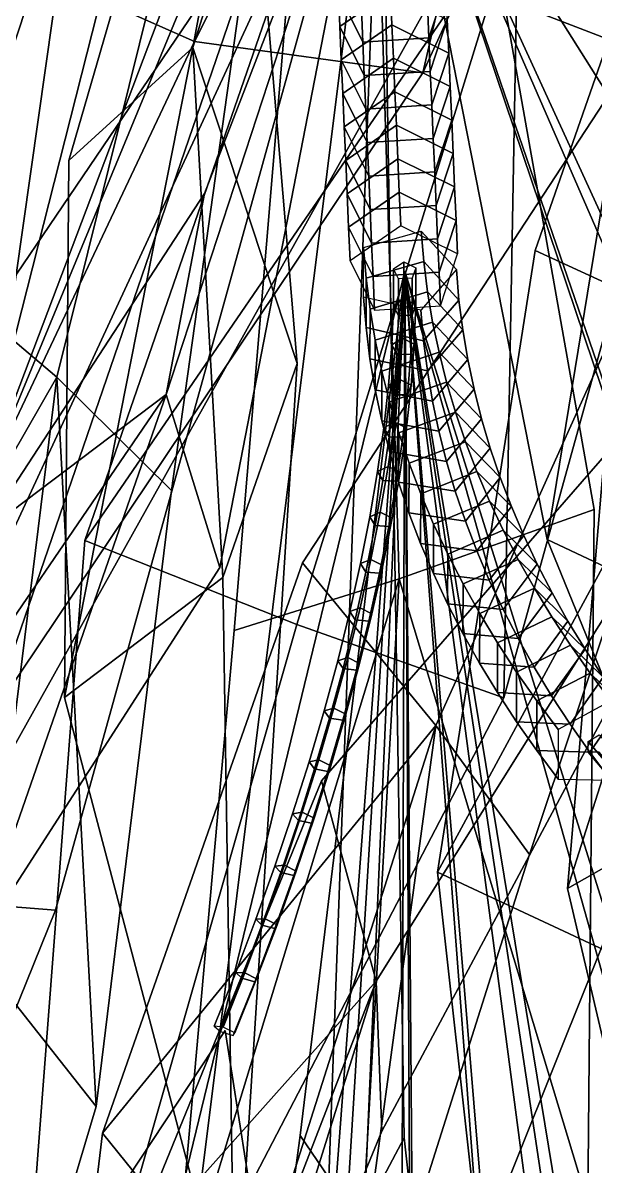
# Model space of a CAD drawing. Header units: metres. Extents: x -366 to 149, y -229 to 234.
# Drawn here: x -135.88 to -123.42, y -169.31 to -144.41 of the extents above; entities that cross this region are included whole.
import ezdxf

# ---------------------------------------------------------------- set-up
doc = ezdxf.new("R2010")
doc.units = ezdxf.units.M

msp = doc.modelspace()

# ---------------------------------------------------------------- linework, layer by layer
at = {"layer": 'coral-li_Intrnd', "color": 3}
for points in [[(-127.0743, -144.0121, 741.9418), (-127.0423, -144.7412, 742.9376), (-126.6728, -143.6114, 743.7529), (-126.7047, -142.8823, 742.7571)], [(-129.0455, -143.031, 742.7233), (-129.0135, -143.7601, 743.7191), (-128.4807, -144.8325, 742.9168), (-128.5126, -144.1034, 741.921)], [(-127.9094, -142.9959, 744.2432), (-127.8775, -143.725, 745.239), (-128.9816, -144.4892, 744.7149), (-129.0135, -143.7601, 743.7191)], [(-127.0423, -144.7412, 742.9376), (-127.0104, -145.4703, 743.9333), (-126.6408, -144.3405, 744.7487), (-126.6728, -143.6114, 743.7529)], [(-129.0135, -143.7601, 743.7191), (-128.9816, -144.4892, 744.7149), (-128.4488, -145.5616, 743.9126), (-128.4807, -144.8325, 742.9168)], [(-127.8775, -143.725, 745.239), (-127.8455, -144.4541, 746.2348), (-128.9496, -145.2183, 745.7107), (-128.9816, -144.4892, 744.7149)], [(-126.6408, -144.3405, 744.7487), (-126.6089, -145.0696, 745.7444), (-127.8455, -144.4541, 746.2348), (-127.8775, -143.725, 745.239)], [(-128.5126, -144.1034, 741.921), (-128.4807, -144.8325, 742.9168), (-127.0423, -144.7412, 742.9376), (-127.0743, -144.0121, 741.9418)], [(-127.0104, -145.4703, 743.9333), (-126.9785, -146.1994, 744.9291), (-126.6089, -145.0696, 745.7444), (-126.6408, -144.3405, 744.7487)], [(-128.9816, -144.4892, 744.7149), (-128.9496, -145.2183, 745.7107), (-128.4168, -146.2907, 744.9084), (-128.4488, -145.5616, 743.9126)], [(-127.8455, -144.4541, 746.2348), (-127.8136, -145.1832, 747.2306), (-128.9177, -145.9474, 746.7065), (-128.9496, -145.2183, 745.7107)], [(-126.6089, -145.0696, 745.7444), (-126.577, -145.7987, 746.7402), (-127.8136, -145.1832, 747.2306), (-127.8455, -144.4541, 746.2348)], [(-128.4807, -144.8325, 742.9168), (-128.4488, -145.5616, 743.9126), (-127.0104, -145.4703, 743.9333), (-127.0423, -144.7412, 742.9376)], [(-126.9785, -146.1994, 744.9291), (-126.9465, -146.9285, 745.9249), (-126.577, -145.7987, 746.7402), (-126.6089, -145.0696, 745.7444)], [(-128.9496, -145.2183, 745.7107), (-128.9177, -145.9474, 746.7065), (-128.3849, -147.0198, 745.9042), (-128.4168, -146.2907, 744.9084)], [(-127.8136, -145.1832, 747.2306), (-127.7817, -145.9123, 748.2264), (-128.8858, -146.6765, 747.7023), (-128.9177, -145.9474, 746.7065)], [(-126.577, -145.7987, 746.7402), (-126.545, -146.5278, 747.736), (-127.7817, -145.9123, 748.2264), (-127.8136, -145.1832, 747.2306)], [(-128.4488, -145.5616, 743.9126), (-128.4168, -146.2907, 744.9084), (-126.9785, -146.1994, 744.9291), (-127.0104, -145.4703, 743.9333)], [(-126.9465, -146.9285, 745.9249), (-126.9146, -147.6575, 746.9207), (-126.545, -146.5278, 747.736), (-126.577, -145.7987, 746.7402)], [(-128.9177, -145.9474, 746.7065), (-128.8858, -146.6765, 747.7023), (-128.353, -147.7489, 746.9), (-128.3849, -147.0198, 745.9042)], [(-127.7817, -145.9123, 748.2264), (-127.7497, -146.6414, 749.2222), (-128.8538, -147.4056, 748.6981), (-128.8858, -146.6765, 747.7023)], [(-126.545, -146.5278, 747.736), (-126.5131, -147.2569, 748.7318), (-127.7497, -146.6414, 749.2222), (-127.7817, -145.9123, 748.2264)], [(-128.4168, -146.2907, 744.9084), (-128.3849, -147.0198, 745.9042), (-126.9465, -146.9285, 745.9249), (-126.9785, -146.1994, 744.9291)], [(-127.7497, -146.6414, 749.2222), (-127.7178, -147.3705, 750.218), (-128.8219, -148.1347, 749.6938), (-128.8538, -147.4056, 748.6981)], [(-126.5131, -147.2569, 748.7318), (-126.4811, -147.986, 749.7276), (-127.7178, -147.3705, 750.218), (-127.7497, -146.6414, 749.2222)], [(-126.9146, -147.6575, 746.9207), (-126.8827, -148.3866, 747.9165), (-126.5131, -147.2569, 748.7318), (-126.545, -146.5278, 747.736)], [(-128.8858, -146.6765, 747.7023), (-128.8538, -147.4056, 748.6981), (-128.321, -148.478, 747.8958), (-128.353, -147.7489, 746.9)], [(-128.3849, -147.0198, 745.9042), (-128.353, -147.7489, 746.9), (-126.9146, -147.6575, 746.9207), (-126.9465, -146.9285, 745.9249)], [(-127.7178, -147.3705, 750.218), (-127.6858, -148.0996, 751.2137), (-128.79, -148.8638, 750.6896), (-128.8219, -148.1347, 749.6938)], [(-126.4811, -147.986, 749.7276), (-126.4492, -148.7151, 750.7234), (-127.6858, -148.0996, 751.2137), (-127.7178, -147.3705, 750.218)], [(-126.8827, -148.3866, 747.9165), (-126.8507, -149.1157, 748.9123), (-126.4811, -147.986, 749.7276), (-126.5131, -147.2569, 748.7318)], [(-128.8538, -147.4056, 748.6981), (-128.8219, -148.1347, 749.6938), (-128.2891, -149.2071, 748.8915), (-128.321, -148.478, 747.8958)], [(-128.353, -147.7489, 746.9), (-128.321, -148.478, 747.8958), (-126.8827, -148.3866, 747.9165), (-126.9146, -147.6575, 746.9207)], [(-128.8219, -148.1347, 749.6938), (-128.79, -148.8638, 750.6896), (-128.2572, -149.9362, 749.8873), (-128.2891, -149.2071, 748.8915)], [(-127.6858, -148.0996, 751.2137), (-127.6539, -148.8287, 752.2095), (-128.758, -149.5928, 751.6854), (-128.79, -148.8638, 750.6896)], [(-126.4492, -148.7151, 750.7234), (-126.4173, -149.4442, 751.7192), (-127.6539, -148.8287, 752.2095), (-127.6858, -148.0996, 751.2137)], [(-126.8507, -149.1157, 748.9123), (-126.8188, -149.8448, 749.9081), (-126.4492, -148.7151, 750.7234), (-126.4811, -147.986, 749.7276)], [(-128.321, -148.478, 747.8958), (-128.2891, -149.2071, 748.8915), (-126.8507, -149.1157, 748.9123), (-126.8827, -148.3866, 747.9165)], [(-128.79, -148.8638, 750.6896), (-128.758, -149.5928, 751.6854), (-128.2252, -150.6653, 750.8831), (-128.2572, -149.9362, 749.8873)], [(-126.8188, -149.8448, 749.9081), (-126.7868, -150.5739, 750.9039), (-126.4173, -149.4442, 751.7192), (-126.4492, -148.7151, 750.7234)], [(-127.2116, -148.9463, 752.0984), (-127.1548, -149.6118, 753.0073), (-128.4091, -149.9683, 752.8246), (-128.466, -149.3029, 751.9158)], [(-128.2891, -149.2071, 748.8915), (-128.2572, -149.9362, 749.8873), (-126.8188, -149.8448, 749.9081), (-126.8507, -149.1157, 748.9123)], [(-126.443, -149.7855, 751.4359), (-126.3862, -150.451, 752.3447), (-127.1548, -149.6118, 753.0073), (-127.2116, -148.9463, 752.0984)], [(-128.466, -149.3029, 751.9158), (-128.4091, -149.9683, 752.8246), (-128.4114, -151.0488, 752.0336), (-128.4682, -150.3833, 751.1248)], [(-127.1548, -149.6118, 753.0073), (-127.0708, -150.2712, 753.9077), (-128.3233, -150.6459, 753.7498), (-128.4091, -149.9683, 752.8246)], [(-126.3862, -150.451, 752.3447), (-126.3034, -151.0992, 753.2299), (-127.0708, -150.2712, 753.9077), (-127.1548, -149.6118, 753.0073)], [(-128.2572, -149.9362, 749.8873), (-128.2252, -150.6653, 750.8831), (-126.7868, -150.5739, 750.9039), (-126.8188, -149.8448, 749.9081)], [(-127.2152, -150.6685, 750.8376), (-127.1583, -151.334, 751.7465), (-126.3862, -150.451, 752.3447), (-126.443, -149.7855, 751.4359)], [(-128.4091, -149.9683, 752.8246), (-128.3233, -150.6459, 753.7498), (-128.3255, -151.7263, 752.9588), (-128.4114, -151.0488, 752.0336)], [(-128.4682, -150.3833, 751.1248), (-128.4114, -151.0488, 752.0336), (-127.1583, -151.334, 751.7465), (-127.2152, -150.6685, 750.8376)], [(-127.0708, -150.2712, 753.9077), (-126.9596, -150.9292, 754.8061), (-128.2093, -151.322, 754.673), (-128.3233, -150.6459, 753.7498)], [(-126.3034, -151.0992, 753.2299), (-126.1938, -151.746, 754.1131), (-126.9596, -150.9292, 754.8061), (-127.0708, -150.2712, 753.9077)], [(-127.1583, -151.334, 751.7465), (-127.0744, -151.9933, 752.6468), (-126.3034, -151.0992, 753.2299), (-126.3862, -150.451, 752.3447)], [(-128.3233, -150.6459, 753.7498), (-128.2093, -151.322, 754.673), (-128.2116, -152.4025, 753.882), (-128.3255, -151.7263, 752.9588)], [(-128.4114, -151.0488, 752.0336), (-128.3255, -151.7263, 752.9588), (-127.0744, -151.9933, 752.6468), (-127.1583, -151.334, 751.7465)], [(-126.9596, -150.9292, 754.8061), (-126.821, -151.5854, 755.702), (-128.0673, -151.9963, 755.5937), (-128.2093, -151.322, 754.673)], [(-127.0744, -151.9933, 752.6468), (-126.9631, -152.6514, 753.5453), (-126.1938, -151.746, 754.1131), (-126.3034, -151.0992, 753.2299)], [(-126.1938, -151.746, 754.1131), (-126.0573, -152.3911, 754.9939), (-126.821, -151.5854, 755.702), (-126.9596, -150.9292, 754.8061)], [(-128.2093, -151.322, 754.673), (-128.0673, -151.9963, 755.5937), (-128.0695, -153.0768, 754.8027), (-128.2116, -152.4025, 753.882)], [(-126.821, -151.5854, 755.702), (-126.6552, -152.2394, 756.595), (-127.8973, -152.6684, 756.5112), (-128.0673, -151.9963, 755.5937)], [(-126.0573, -152.3911, 754.9939), (-125.8941, -153.0341, 755.8716), (-126.6552, -152.2394, 756.595), (-126.821, -151.5854, 755.702)], [(-128.3255, -151.7263, 752.9588), (-128.2116, -152.4025, 753.882), (-126.9631, -152.6514, 753.5453), (-127.0744, -151.9933, 752.6468)], [(-126.9631, -152.6514, 753.5453), (-126.8246, -153.3076, 754.4412), (-126.0573, -152.3911, 754.9939), (-126.1938, -151.746, 754.1131)], [(-128.0673, -151.9963, 755.5937), (-127.8973, -152.6684, 756.5112), (-127.8996, -153.7488, 755.7202), (-128.0695, -153.0768, 754.8027)], [(-126.6552, -152.2394, 756.595), (-126.4623, -152.8909, 757.4843), (-127.6995, -153.3379, 757.4251), (-127.8973, -152.6684, 756.5112)], [(-125.8941, -153.0341, 755.8716), (-125.7043, -153.6746, 756.7459), (-126.4623, -152.8909, 757.4843), (-126.6552, -152.2394, 756.595)], [(-128.2116, -152.4025, 753.882), (-128.0695, -153.0768, 754.8027), (-126.8246, -153.3076, 754.4412), (-126.9631, -152.6514, 753.5453)], [(-126.8246, -153.3076, 754.4412), (-126.6588, -153.9616, 755.3342), (-125.8941, -153.0341, 755.8716), (-126.0573, -152.3911, 754.9939)], [(-127.8973, -152.6684, 756.5112), (-127.6995, -153.3379, 757.4251), (-127.7017, -154.4183, 756.6341), (-127.8996, -153.7488, 755.7202)], [(-128.0695, -153.0768, 754.8027), (-127.8996, -153.7488, 755.7202), (-126.6588, -153.9616, 755.3342), (-126.8246, -153.3076, 754.4412)], [(-126.4623, -152.8909, 757.4843), (-126.2424, -153.5395, 758.3696), (-127.4739, -154.0043, 758.3348), (-127.6995, -153.3379, 757.4251)], [(-126.6588, -153.9616, 755.3342), (-126.4659, -154.6131, 756.2235), (-125.7043, -153.6746, 756.7459), (-125.8941, -153.0341, 755.8716)], [(-125.7043, -153.6746, 756.7459), (-125.4878, -154.3121, 757.6161), (-126.2424, -153.5395, 758.3696), (-126.4623, -152.8909, 757.4843)], [(-127.6995, -153.3379, 757.4251), (-127.4739, -154.0043, 758.3348), (-127.4762, -155.0847, 757.5438), (-127.7017, -154.4183, 756.6341)], [(-126.2424, -153.5395, 758.3696), (-125.9956, -154.1847, 759.2501), (-127.2207, -154.6673, 759.2396), (-127.4739, -154.0043, 758.3348)], [(-125.4878, -154.3121, 757.6161), (-125.245, -154.9464, 758.4818), (-125.9956, -154.1847, 759.2501), (-126.2424, -153.5395, 758.3696)], [(-127.8996, -153.7488, 755.7202), (-127.7017, -154.4183, 756.6341), (-126.4659, -154.6131, 756.2235), (-126.6588, -153.9616, 755.3342)], [(-126.4659, -154.6131, 756.2235), (-126.246, -155.2616, 757.1087), (-125.4878, -154.3121, 757.6161), (-125.7043, -153.6746, 756.7459)], [(-127.4739, -154.0043, 758.3348), (-127.2207, -154.6673, 759.2396), (-127.223, -155.7477, 758.4487), (-127.4762, -155.0847, 757.5438)], [(-125.9956, -154.1847, 759.2501), (-125.7222, -154.8261, 760.1255), (-126.9401, -155.3265, 760.1392), (-127.2207, -154.6673, 759.2396)], [(-126.246, -155.2616, 757.1087), (-125.9992, -155.9068, 757.9893), (-125.245, -154.9464, 758.4818), (-125.4878, -154.3121, 757.6161)], [(-125.245, -154.9464, 758.4818), (-124.9759, -155.5769, 759.3423), (-125.7222, -154.8261, 760.1255), (-125.9956, -154.1847, 759.2501)], [(-127.7017, -154.4183, 756.6341), (-127.4762, -155.0847, 757.5438), (-126.246, -155.2616, 757.1087), (-126.4659, -154.6131, 756.2235)], [(-127.2207, -154.6673, 759.2396), (-126.9401, -155.3265, 760.1392), (-126.9423, -156.4069, 759.3482), (-127.223, -155.7477, 758.4487)], [(-125.7222, -154.8261, 760.1255), (-125.4221, -155.4634, 760.9952), (-126.6322, -155.9814, 761.0329), (-126.9401, -155.3265, 760.1392)], [(-124.9759, -155.5769, 759.3423), (-124.6808, -156.2034, 760.1973), (-125.4221, -155.4634, 760.9952), (-125.7222, -154.8261, 760.1255)], [(-127.4762, -155.0847, 757.5438), (-127.223, -155.7477, 758.4487), (-125.9992, -155.9068, 757.9893), (-126.246, -155.2616, 757.1087)], [(-125.9992, -155.9068, 757.9893), (-125.7257, -156.5483, 758.8647), (-124.9759, -155.5769, 759.3423), (-125.245, -154.9464, 758.4818)], [(-126.9401, -155.3265, 760.1392), (-126.6322, -155.9814, 761.0329), (-126.6344, -157.0618, 760.2419), (-126.9423, -156.4069, 759.3482)], [(-125.4221, -155.4634, 760.9952), (-125.0957, -156.0963, 761.8586), (-126.2971, -156.6317, 761.9202), (-126.6322, -155.9814, 761.0329)], [(-125.7257, -156.5483, 758.8647), (-125.4257, -157.1856, 759.7344), (-124.6808, -156.2034, 760.1973), (-124.9759, -155.5769, 759.3423)], [(-124.6808, -156.2034, 760.1973), (-124.3597, -156.8255, 761.0461), (-125.0957, -156.0963, 761.8586), (-125.4221, -155.4634, 760.9952)], [(-127.223, -155.7477, 758.4487), (-126.9423, -156.4069, 759.3482), (-125.7257, -156.5483, 758.8647), (-125.9992, -155.9068, 757.9893)], [(-126.6322, -155.9814, 761.0329), (-126.2971, -156.6317, 761.9202), (-126.2994, -157.7121, 761.1293), (-126.6344, -157.0618, 760.2419)], [(-125.0957, -156.0963, 761.8586), (-124.7432, -156.7242, 762.7154), (-125.9352, -157.277, 762.8006), (-126.2971, -156.6317, 761.9202)], [(-124.3597, -156.8255, 761.0461), (-124.0128, -157.4428, 761.8882), (-124.7432, -156.7242, 762.7154), (-125.0957, -156.0963, 761.8586)], [(-125.4257, -157.1856, 759.7344), (-125.0993, -157.8185, 760.5978), (-124.3597, -156.8255, 761.0461), (-124.6808, -156.2034, 760.1973)], [(-126.9423, -156.4069, 759.3482), (-126.6344, -157.0618, 760.2419), (-125.4257, -157.1856, 759.7344), (-125.7257, -156.5483, 758.8647)], [(-126.2971, -156.6317, 761.9202), (-125.9352, -157.277, 762.8006), (-125.9375, -158.3574, 762.0096), (-126.2994, -157.7121, 761.1293)], [(-124.7432, -156.7242, 762.7154), (-124.3646, -157.3469, 763.5648), (-125.5466, -157.9169, 763.6735), (-125.9352, -157.277, 762.8006)], [(-125.0993, -157.8185, 760.5978), (-124.7467, -158.4464, 761.4545), (-124.0128, -157.4428, 761.8882), (-124.3597, -156.8255, 761.0461)], [(-124.0128, -157.4428, 761.8882), (-123.6405, -158.0549, 762.7232), (-124.3646, -157.3469, 763.5648), (-124.7432, -156.7242, 762.7154)], [(-126.6344, -157.0618, 760.2419), (-126.2994, -157.7121, 761.1293), (-125.0993, -157.8185, 760.5978), (-125.4257, -157.1856, 759.7344)], [(-125.9352, -157.277, 762.8006), (-125.5466, -157.9169, 763.6735), (-125.5489, -158.9973, 762.8825), (-125.9375, -158.3574, 762.0096)], [(-124.3646, -157.3469, 763.5648), (-123.9604, -157.9639, 764.4064), (-125.1316, -158.551, 764.5385), (-125.5466, -157.9169, 763.6735)], [(-123.6405, -158.0549, 762.7232), (-123.2428, -158.6614, 763.5505), (-123.9604, -157.9639, 764.4064), (-124.3646, -157.3469, 763.5648)], [(-124.7467, -158.4464, 761.4545), (-124.3682, -159.0691, 762.304), (-123.6405, -158.0549, 762.7232), (-124.0128, -157.4428, 761.8882)], [(-126.2994, -157.7121, 761.1293), (-125.9375, -158.3574, 762.0096), (-124.7467, -158.4464, 761.4545), (-125.0993, -157.8185, 760.5978)], [(-125.5466, -157.9169, 763.6735), (-125.1316, -158.551, 764.5385), (-125.1338, -159.6314, 763.7475), (-125.5489, -158.9973, 762.8825)], [(-123.9604, -157.9639, 764.4064), (-123.5306, -158.5749, 765.2398), (-124.6904, -159.1789, 765.3949), (-125.1316, -158.551, 764.5385)], [(-124.3682, -159.0691, 762.304), (-123.9639, -159.6861, 763.1456), (-123.2428, -158.6614, 763.5505), (-123.6405, -158.0549, 762.7232)], [(-123.2428, -158.6614, 763.5505), (-122.8201, -159.2621, 764.3698), (-123.5306, -158.5749, 765.2398), (-123.9604, -157.9639, 764.4064)], [(-125.9375, -158.3574, 762.0096), (-125.5489, -158.9973, 762.8825), (-124.3682, -159.0691, 762.304), (-124.7467, -158.4464, 761.4545)], [(-125.1316, -158.551, 764.5385), (-124.6904, -159.1789, 765.3949), (-124.6926, -160.2594, 764.6039), (-125.1338, -159.6314, 763.7475)], [(-123.5306, -158.5749, 765.2398), (-123.0756, -159.1796, 766.0644), (-124.2232, -159.8003, 766.2423), (-124.6904, -159.1789, 765.3949)], [(-122.8201, -159.2621, 764.3698), (-122.3726, -159.8564, 765.1803), (-123.0756, -159.1796, 766.0644), (-123.5306, -158.5749, 765.2398)], [(-123.9639, -159.6861, 763.1456), (-123.5342, -160.2971, 763.979), (-122.8201, -159.2621, 764.3698), (-123.2428, -158.6614, 763.5505)], [(-125.5489, -158.9973, 762.8825), (-125.1338, -159.6314, 763.7475), (-123.9639, -159.6861, 763.1456), (-124.3682, -159.0691, 762.304)], [(-124.6904, -159.1789, 765.3949), (-124.2232, -159.8003, 766.2423), (-124.2254, -160.8807, 765.4513), (-124.6926, -160.2594, 764.6039)], [(-123.5342, -160.2971, 763.979), (-123.0792, -160.9017, 764.8036), (-122.3726, -159.8564, 765.1803), (-122.8201, -159.2621, 764.3698)], [(-125.1338, -159.6314, 763.7475), (-124.6926, -160.2594, 764.6039), (-123.5342, -160.2971, 763.979), (-123.9639, -159.6861, 763.1456)], [(-124.6926, -160.2594, 764.6039), (-124.2254, -160.8807, 765.4513), (-123.0792, -160.9017, 764.8036), (-123.5342, -160.2971, 763.979)]]:
    msp.add_3dface(points, dxfattribs=at)
at = {"layer": 'coral-li_Leaf', "color": 3}
for points in [[(-133.6022, -169.5686, 763.6783), (-130.8713, -170.248, 763.5081), (-131.4764, -166.3604, 762.3854)], [(-133.6022, -169.5686, 763.6783), (-131.4764, -166.3604, 762.3854), (-130.8713, -170.248, 763.5081)]]:
    msp.add_3dface(points, dxfattribs=at)
at = {"layer": 'coral-li_Mrstm', "color": 3}
for points in [[(-115.3404, -122.4478, 676.9957), (-124.7266, -149.366, 706.5995), (-120.5564, -151.2839, 706.9534)], [(-115.3404, -122.4478, 676.9957), (-120.5564, -151.2839, 706.9534), (-124.7266, -149.366, 706.5995)], [(-128.6175, -125.8018, 718.6829), (-138.6501, -149.1609, 750.9749), (-135.1455, -152.1262, 750.6297)], [(-128.6175, -125.8018, 718.6829), (-135.1455, -152.1262, 750.6297), (-138.6501, -149.1609, 750.9749)], [(-135.5568, -143.2979, 560.5494), (-132.1465, -144.816, 564.0513), (-122.6452, -125.8688, 555.6153)], [(-135.5568, -143.2979, 560.5494), (-122.6452, -125.8688, 555.6153), (-132.1465, -144.816, 564.0513)], [(-135.1455, -152.1262, 750.6297), (-132.6443, -154.5998, 747.8125), (-128.6175, -125.8018, 718.6829)], [(-135.1455, -152.1262, 750.6297), (-128.6175, -125.8018, 718.6829), (-132.6443, -154.5998, 747.8125)], [(-132.1814, -144.9517, 755.7877), (-134.8843, -147.4097, 753.1489), (-128.6175, -125.8018, 718.6829)], [(-132.1814, -144.9517, 755.7877), (-128.6175, -125.8018, 718.6829), (-134.8843, -147.4097, 753.1489)], [(-128.6175, -125.8018, 718.6829), (-130.8439, -140.6953, 756.9229), (-132.1814, -144.9517, 755.7877)], [(-128.6175, -125.8018, 718.6829), (-132.1814, -144.9517, 755.7877), (-130.8439, -140.6953, 756.9229)], [(-122.6452, -125.8688, 555.6153), (-132.1465, -144.816, 564.0513), (-127.1727, -145.4994, 565.0477)], [(-122.6452, -125.8688, 555.6153), (-127.1727, -145.4994, 565.0477), (-132.1465, -144.816, 564.0513)], [(-128.6175, -125.8018, 718.6829), (-131.2799, -157.6488, 744.5238), (-127.6882, -156.5202, 747.1733)], [(-128.6175, -125.8018, 718.6829), (-127.6882, -156.5202, 747.1733), (-131.2799, -157.6488, 744.5238)], [(-127.6882, -156.5202, 747.1733), (-123.4426, -155.0086, 747.2181), (-128.6175, -125.8018, 718.6829)], [(-127.6882, -156.5202, 747.1733), (-128.6175, -125.8018, 718.6829), (-123.4426, -155.0086, 747.2181)], [(-128.6175, -125.8018, 718.6829), (-118.8498, -154.5083, 746.4246), (-120.0456, -152.1022, 750.163)], [(-128.6175, -125.8018, 718.6829), (-120.0456, -152.1022, 750.163), (-118.8498, -154.5083, 746.4246)], [(-120.0456, -152.1022, 750.163), (-119.9098, -148.075, 752.1815), (-128.6175, -125.8018, 718.6829)], [(-120.0456, -152.1022, 750.163), (-128.6175, -125.8018, 718.6829), (-119.9098, -148.075, 752.1815)], [(-128.6175, -125.8018, 718.6829), (-118.4219, -144.05, 754.0682), (-122.7083, -144.9366, 755.4949)], [(-128.6175, -125.8018, 718.6829), (-122.7083, -144.9366, 755.4949), (-118.4219, -144.05, 754.0682)], [(-122.7083, -144.9366, 755.4949), (-126.8951, -143.3163, 755.8898), (-128.6175, -125.8018, 718.6829)], [(-122.7083, -144.9366, 755.4949), (-128.6175, -125.8018, 718.6829), (-126.8951, -143.3163, 755.8898)], [(-122.6452, -125.8688, 555.6153), (-127.1727, -145.4994, 565.0477), (-118.3101, -126.1753, 556.8085)], [(-122.6452, -125.8688, 555.6153), (-118.3101, -126.1753, 556.8085), (-127.1727, -145.4994, 565.0477)], [(-115.3633, -134.1192, 691.943), (-129.7973, -156.1715, 723.4775), (-126.888, -159.7149, 723.0594)], [(-115.3633, -134.1192, 691.943), (-126.888, -159.7149, 723.0594), (-129.7973, -156.1715, 723.4775)], [(-126.888, -159.7149, 723.0594), (-124.8514, -162.5214, 720.1807), (-115.3633, -134.1192, 691.943)], [(-126.888, -159.7149, 723.0594), (-115.3633, -134.1192, 691.943), (-124.8514, -162.5214, 720.1807)], [(-133.0831, -136.9149, 734.0928), (-141.0995, -149.6328, 751.2603), (-136.4031, -134.2693, 735.8741)], [(-133.0831, -136.9149, 734.0928), (-136.4031, -134.2693, 735.8741), (-141.0995, -149.6328, 751.2603)], [(-131.894, -134.8443, 717.2431), (-137.101, -155.3237, 744.0604), (-131.2085, -139.7739, 716.0485)], [(-131.894, -134.8443, 717.2431), (-131.2085, -139.7739, 716.0485), (-137.101, -155.3237, 744.0604)], [(-137.4261, -138.2424, 732.7986), (-142.0465, -147.7145, 752.3883), (-133.946, -136.0023, 734.5823)], [(-137.4261, -138.2424, 732.7986), (-133.946, -136.0023, 734.5823), (-142.0465, -147.7145, 752.3883)], [(-129.9759, -140.2505, 689.5592), (-137.9735, -163.5519, 710.8728), (-134.265, -137.461, 689.4111)], [(-129.9759, -140.2505, 689.5592), (-134.265, -137.461, 689.4111), (-137.9735, -163.5519, 710.8728)], [(-139.7662, -163.3727, 766.91), (-143.2607, -160.5477, 766.5654), (-128.0765, -138.1519, 735.5501)], [(-139.7662, -163.3727, 766.91), (-128.0765, -138.1519, 735.5501), (-143.2607, -160.5477, 766.5654)], [(-128.0765, -138.1519, 735.5501), (-135.177, -163.7386, 766.9185), (-139.7662, -163.3727, 766.91)], [(-128.0765, -138.1519, 735.5501), (-139.7662, -163.3727, 766.91), (-135.177, -163.7386, 766.9185)], [(-128.0765, -138.1519, 735.5501), (-131.5956, -156.2744, 772.2688), (-132.7657, -152.5067, 774.6415)], [(-128.0765, -138.1519, 735.5501), (-132.7657, -152.5067, 774.6415), (-131.5956, -156.2744, 772.2688)], [(-132.7657, -152.5067, 774.6415), (-131.9277, -148.1272, 775.296), (-128.0765, -138.1519, 735.5501)], [(-132.7657, -152.5067, 774.6415), (-128.0765, -138.1519, 735.5501), (-131.9277, -148.1272, 775.296)], [(-129.3048, -171.9527, 760.2924), (-132.4074, -172.9089, 757.1666), (-128.0765, -138.1519, 735.5501)], [(-129.3048, -171.9527, 760.2924), (-128.0765, -138.1519, 735.5501), (-132.4074, -172.9089, 757.1666)], [(-128.0765, -138.1519, 735.5501), (-127.5837, -168.6915, 763.0485), (-129.3048, -171.9527, 760.2924)], [(-128.0765, -138.1519, 735.5501), (-129.3048, -171.9527, 760.2924), (-127.5837, -168.6915, 763.0485)], [(-128.0765, -138.1519, 735.5501), (-121.7554, -156.5445, 771.7554), (-117.9124, -154.2698, 772.8743)], [(-128.0765, -138.1519, 735.5501), (-117.9124, -154.2698, 772.8743), (-121.7554, -156.5445, 771.7554)], [(-117.9124, -154.2698, 772.8743), (-113.9645, -152.6962, 771.3746), (-128.0765, -138.1519, 735.5501)], [(-117.9124, -154.2698, 772.8743), (-128.0765, -138.1519, 735.5501), (-113.9645, -152.6962, 771.3746)], [(-128.0765, -138.1519, 735.5501), (-119.2384, -164.3345, 765.971), (-115.7412, -166.4695, 763.8722)], [(-128.0765, -138.1519, 735.5501), (-115.7412, -166.4695, 763.8722), (-119.2384, -164.3345, 765.971)], [(-115.7412, -166.4695, 763.8722), (-114.2655, -168.2433, 760.0009), (-128.0765, -138.1519, 735.5501)], [(-115.7412, -166.4695, 763.8722), (-128.0765, -138.1519, 735.5501), (-114.2655, -168.2433, 760.0009)], [(-131.2085, -139.7739, 716.0485), (-137.101, -155.3237, 744.0604), (-132.1799, -143.4334, 712.6042)], [(-131.2085, -139.7739, 716.0485), (-132.1799, -143.4334, 712.6042), (-137.101, -155.3237, 744.0604)], [(-124.8669, -140.0845, 689.8209), (-137.9735, -163.5519, 710.8728), (-129.9759, -140.2505, 689.5592)], [(-124.8669, -140.0845, 689.8209), (-129.9759, -140.2505, 689.5592), (-137.9735, -163.5519, 710.8728)], [(-129.2063, -140.2765, 684.9981), (-134.5332, -155.6826, 700.9672), (-125.0943, -141.915, 686.2637)], [(-129.2063, -140.2765, 684.9981), (-125.0943, -141.915, 686.2637), (-134.5332, -155.6826, 700.9672)], [(-130.8439, -140.6953, 756.9229), (-129.9075, -151.8289, 776.8201), (-132.1814, -144.9517, 755.7877)], [(-130.8439, -140.6953, 756.9229), (-132.1814, -144.9517, 755.7877), (-129.9075, -151.8289, 776.8201)], [(-134.5332, -155.6826, 700.9672), (-129.9143, -157.5114, 702.1998), (-125.0943, -141.915, 686.2637)], [(-134.5332, -155.6826, 700.9672), (-125.0943, -141.915, 686.2637), (-129.9143, -157.5114, 702.1998)], [(-125.0943, -141.915, 686.2637), (-129.9143, -157.5114, 702.1998), (-125.4073, -159.1089, 700.3741)], [(-125.0943, -141.915, 686.2637), (-125.4073, -159.1089, 700.3741), (-129.9143, -157.5114, 702.1998)], [(-125.0943, -141.915, 686.2637), (-125.4073, -159.1089, 700.3741), (-120.9444, -142.993, 684.8754)], [(-125.0943, -141.915, 686.2637), (-120.9444, -142.993, 684.8754), (-125.4073, -159.1089, 700.3741)], [(-135.5568, -143.2979, 560.5494), (-145.1057, -172.224, 575.9698), (-132.1465, -144.816, 564.0513)], [(-135.5568, -143.2979, 560.5494), (-132.1465, -144.816, 564.0513), (-145.1057, -172.224, 575.9698)], [(-122.7083, -144.9366, 755.4949), (-124.4683, -155.6666, 774.9011), (-126.8951, -143.3163, 755.8898)], [(-122.7083, -144.9366, 755.4949), (-126.8951, -143.3163, 755.8898), (-124.4683, -155.6666, 774.9011)], [(-132.1465, -144.816, 564.0513), (-145.1057, -172.224, 575.9698), (-127.1727, -145.4994, 565.0477)], [(-132.1465, -144.816, 564.0513), (-127.1727, -145.4994, 565.0477), (-145.1057, -172.224, 575.9698)], [(-115.3843, -144.8485, 705.6832), (-129.384, -160.9209, 740.8223), (-128.1877, -165.2816, 739.9578)], [(-115.3843, -144.8485, 705.6832), (-128.1877, -165.2816, 739.9578), (-129.384, -160.9209, 740.8223)], [(-128.1877, -165.2816, 739.9578), (-128.0635, -168.5477, 736.8547), (-115.3843, -144.8485, 705.6832)], [(-128.1877, -165.2816, 739.9578), (-115.3843, -144.8485, 705.6832), (-128.0635, -168.5477, 736.8547)], [(-115.3843, -144.8485, 705.6832), (-128.0531, -176.4582, 728.6918), (-123.9094, -177.6968, 730.2698)], [(-115.3843, -144.8485, 705.6832), (-123.9094, -177.6968, 730.2698), (-128.0531, -176.4582, 728.6918)], [(-123.9094, -177.6968, 730.2698), (-119.5821, -178.3644, 729.2021), (-115.3843, -144.8485, 705.6832)], [(-123.9094, -177.6968, 730.2698), (-115.3843, -144.8485, 705.6832), (-119.5821, -178.3644, 729.2021)], [(-132.1814, -144.9517, 755.7877), (-131.5266, -156.4894, 775.4573), (-134.9747, -159.1026, 772.7223)], [(-132.1814, -144.9517, 755.7877), (-134.9747, -159.1026, 772.7223), (-131.5266, -156.4894, 775.4573)], [(-132.1814, -144.9517, 755.7877), (-134.9747, -159.1026, 772.7223), (-134.8843, -147.4097, 753.1489)], [(-132.1814, -144.9517, 755.7877), (-134.8843, -147.4097, 753.1489), (-134.9747, -159.1026, 772.7223)], [(-129.9075, -151.8289, 776.8201), (-131.5266, -156.4894, 775.4573), (-132.1814, -144.9517, 755.7877)], [(-129.9075, -151.8289, 776.8201), (-132.1814, -144.9517, 755.7877), (-131.5266, -156.4894, 775.4573)], [(-122.7083, -144.9366, 755.4949), (-119.8909, -157.8169, 774.1121), (-124.4683, -155.6666, 774.9011)], [(-122.7083, -144.9366, 755.4949), (-124.4683, -155.6666, 774.9011), (-119.8909, -157.8169, 774.1121)], [(-132.7657, -152.5067, 774.6415), (-136.7556, -155.5204, 796.317), (-131.9277, -148.1272, 775.296)], [(-132.7657, -152.5067, 774.6415), (-131.9277, -148.1272, 775.296), (-136.7556, -155.5204, 796.317)], [(-138.6501, -149.1609, 750.9749), (-140.5849, -161.6044, 770.0051), (-135.1455, -152.1262, 750.6297)], [(-138.6501, -149.1609, 750.9749), (-135.1455, -152.1262, 750.6297), (-140.5849, -161.6044, 770.0051)], [(-124.7266, -149.366, 706.5995), (-126.8571, -162.9115, 724.8399), (-120.5564, -151.2839, 706.9534)], [(-124.7266, -149.366, 706.5995), (-120.5564, -151.2839, 706.9534), (-126.8571, -162.9115, 724.8399)], [(-129.4341, -174.5351, 785.2723), (-133.625, -174.79, 783.6344), (-127.5655, -149.8174, 751.4827)], [(-129.4341, -174.5351, 785.2723), (-127.5655, -149.8174, 751.4827), (-133.625, -174.79, 783.6344)], [(-127.3923, -172.2532, 786.8775), (-129.8432, -168.6454, 788.0121), (-127.5655, -149.8174, 751.4827)], [(-127.3923, -172.2532, 786.8775), (-127.5655, -149.8174, 751.4827), (-129.8432, -168.6454, 788.0121)], [(-127.5655, -149.8174, 751.4827), (-125.894, -171.7432, 786.2036), (-129.4341, -174.5351, 785.2723)], [(-127.5655, -149.8174, 751.4827), (-129.4341, -174.5351, 785.2723), (-125.894, -171.7432, 786.2036)], [(-127.5655, -149.8174, 751.4827), (-128.9911, -172.8844, 785.4673), (-127.4268, -176.7752, 783.5677)], [(-127.5655, -149.8174, 751.4827), (-127.4268, -176.7752, 783.5677), (-128.9911, -172.8844, 785.4673)], [(-127.5655, -149.8174, 751.4827), (-128.6758, -175.5963, 783.4716), (-124.1257, -175.8987, 784.1036)], [(-127.5655, -149.8174, 751.4827), (-124.1257, -175.8987, 784.1036), (-128.6758, -175.5963, 783.4716)], [(-127.4268, -176.7752, 783.5677), (-127.6504, -179.5062, 779.9896), (-127.5655, -149.8174, 751.4827)], [(-127.4268, -176.7752, 783.5677), (-127.5655, -149.8174, 751.4827), (-127.6504, -179.5062, 779.9896)], [(-127.5655, -149.8174, 751.4827), (-123.6356, -173.7391, 784.6698), (-127.3923, -172.2532, 786.8775)], [(-127.5655, -149.8174, 751.4827), (-127.3923, -172.2532, 786.8775), (-123.6356, -173.7391, 784.6698)], [(-124.1257, -175.8987, 784.1036), (-120.1205, -176.3204, 782.0807), (-127.5655, -149.8174, 751.4827)], [(-124.1257, -175.8987, 784.1036), (-127.5655, -149.8174, 751.4827), (-120.1205, -176.3204, 782.0807)], [(-127.5655, -149.8174, 751.4827), (-125.3808, -176.1564, 782.9559), (-124.062, -173.1087, 786.1443)], [(-127.5655, -149.8174, 751.4827), (-124.062, -173.1087, 786.1443), (-125.3808, -176.1564, 782.9559)], [(-124.062, -173.1087, 786.1443), (-121.371, -169.6055, 787.0374), (-127.5655, -149.8174, 751.4827)], [(-124.062, -173.1087, 786.1443), (-127.5655, -149.8174, 751.4827), (-121.371, -169.6055, 787.0374)], [(-119.983, -150.5778, 730.2047), (-120.1161, -161.0437, 750.4751), (-124.0229, -163.2645, 748.0248)], [(-119.983, -150.5778, 730.2047), (-124.0229, -163.2645, 748.0248), (-120.1161, -161.0437, 750.4751)], [(-119.983, -150.5778, 730.2047), (-124.0229, -163.2645, 748.0248), (-123.1264, -152.7492, 727.8141)], [(-119.983, -150.5778, 730.2047), (-123.1264, -152.7492, 727.8141), (-124.0229, -163.2645, 748.0248)], [(-126.8571, -162.9115, 724.8399), (-122.2205, -165.069, 725.0542), (-120.5564, -151.2839, 706.9534)], [(-126.8571, -162.9115, 724.8399), (-120.5564, -151.2839, 706.9534), (-122.2205, -165.069, 725.0542)], [(-129.9075, -151.8289, 776.8201), (-131.27, -173.1625, 803.4417), (-131.5266, -156.4894, 775.4573)], [(-129.9075, -151.8289, 776.8201), (-131.5266, -156.4894, 775.4573), (-131.27, -173.1625, 803.4417)], [(-140.5849, -161.6044, 770.0051), (-136.7307, -164.9258, 769.4471), (-135.1455, -152.1262, 750.6297)], [(-140.5849, -161.6044, 770.0051), (-135.1455, -152.1262, 750.6297), (-136.7307, -164.9258, 769.4471)], [(-135.1455, -152.1262, 750.6297), (-136.7307, -164.9258, 769.4471), (-134.2906, -168.0144, 766.1752)], [(-135.1455, -152.1262, 750.6297), (-134.2906, -168.0144, 766.1752), (-136.7307, -164.9258, 769.4471)], [(-135.1455, -152.1262, 750.6297), (-134.2906, -168.0144, 766.1752), (-132.6443, -154.5998, 747.8125)], [(-135.1455, -152.1262, 750.6297), (-132.6443, -154.5998, 747.8125), (-134.2906, -168.0144, 766.1752)], [(-136.9812, -164.6316, 792.8087), (-138.1387, -160.3578, 795.3763), (-132.7657, -152.5067, 774.6415)], [(-136.9812, -164.6316, 792.8087), (-132.7657, -152.5067, 774.6415), (-138.1387, -160.3578, 795.3763)], [(-132.7657, -152.5067, 774.6415), (-138.1387, -160.3578, 795.3763), (-136.7556, -155.5204, 796.317)], [(-132.7657, -152.5067, 774.6415), (-136.7556, -155.5204, 796.317), (-138.1387, -160.3578, 795.3763)], [(-131.5956, -156.2744, 772.2688), (-136.9812, -164.6316, 792.8087), (-132.7657, -152.5067, 774.6415)], [(-131.5956, -156.2744, 772.2688), (-132.7657, -152.5067, 774.6415), (-136.9812, -164.6316, 792.8087)], [(-127.6882, -156.5202, 747.1733), (-123.5795, -170.1252, 764.2862), (-123.4426, -155.0086, 747.2181)], [(-127.6882, -156.5202, 747.1733), (-123.4426, -155.0086, 747.2181), (-123.5795, -170.1252, 764.2862)], [(-134.5332, -155.6826, 700.9672), (-136.4214, -180.2645, 724.5861), (-129.9143, -157.5114, 702.1998)], [(-134.5332, -155.6826, 700.9672), (-129.9143, -157.5114, 702.1998), (-136.4214, -180.2645, 724.5861)], [(-119.8909, -157.8169, 774.1121), (-116.2753, -175.7524, 801.0646), (-124.4683, -155.6666, 774.9011)], [(-119.8909, -157.8169, 774.1121), (-124.4683, -155.6666, 774.9011), (-116.2753, -175.7524, 801.0646)], [(-129.7973, -156.1715, 723.4775), (-134.1519, -168.5927, 742.1185), (-126.888, -159.7149, 723.0594)], [(-129.7973, -156.1715, 723.4775), (-126.888, -159.7149, 723.0594), (-134.1519, -168.5927, 742.1185)], [(-131.5266, -156.4894, 775.4573), (-131.27, -173.1625, 803.4417), (-134.9747, -159.1026, 772.7223)], [(-131.5266, -156.4894, 775.4573), (-134.9747, -159.1026, 772.7223), (-131.27, -173.1625, 803.4417)], [(-131.2799, -157.6488, 744.5238), (-132.626, -172.6809, 761.6398), (-127.6882, -156.5202, 747.1733)], [(-131.2799, -157.6488, 744.5238), (-127.6882, -156.5202, 747.1733), (-132.626, -172.6809, 761.6398)], [(-132.626, -172.6809, 761.6398), (-128.5317, -171.4103, 764.4364), (-127.6882, -156.5202, 747.1733)], [(-132.626, -172.6809, 761.6398), (-127.6882, -156.5202, 747.1733), (-128.5317, -171.4103, 764.4364)], [(-127.6882, -156.5202, 747.1733), (-128.5317, -171.4103, 764.4364), (-123.5795, -170.1252, 764.2862)], [(-127.6882, -156.5202, 747.1733), (-123.5795, -170.1252, 764.2862), (-128.5317, -171.4103, 764.4364)], [(-129.9143, -157.5114, 702.1998), (-136.4214, -180.2645, 724.5861), (-125.4073, -159.1089, 700.3741)], [(-129.9143, -157.5114, 702.1998), (-125.4073, -159.1089, 700.3741), (-136.4214, -180.2645, 724.5861)], [(-134.1519, -168.5927, 742.1185), (-130.9615, -172.5437, 741.4786), (-126.888, -159.7149, 723.0594)], [(-134.1519, -168.5927, 742.1185), (-126.888, -159.7149, 723.0594), (-130.9615, -172.5437, 741.4786)], [(-126.888, -159.7149, 723.0594), (-130.9615, -172.5437, 741.4786), (-129.0926, -175.9305, 738.1267)], [(-126.888, -159.7149, 723.0594), (-129.0926, -175.9305, 738.1267), (-130.9615, -172.5437, 741.4786)], [(-126.888, -159.7149, 723.0594), (-129.0926, -175.9305, 738.1267), (-124.8514, -162.5214, 720.1807)], [(-126.888, -159.7149, 723.0594), (-124.8514, -162.5214, 720.1807), (-129.0926, -175.9305, 738.1267)], [(-129.384, -160.9209, 740.8223), (-133.6743, -171.4236, 760.6218), (-128.1877, -165.2816, 739.9578)], [(-129.384, -160.9209, 740.8223), (-128.1877, -165.2816, 739.9578), (-133.6743, -171.4236, 760.6218)], [(-120.1161, -161.0437, 750.4751), (-121.0102, -176.0901, 779.3541), (-124.0229, -163.2645, 748.0248)], [(-120.1161, -161.0437, 750.4751), (-124.0229, -163.2645, 748.0248), (-121.0102, -176.0901, 779.3541)], [(-126.8571, -162.9115, 724.8399), (-124.3648, -185.2963, 750.4992), (-122.2205, -165.069, 725.0542)], [(-126.8571, -162.9115, 724.8399), (-122.2205, -165.069, 725.0542), (-124.3648, -185.2963, 750.4992)], [(-135.177, -163.7386, 766.9185), (-141.6045, -179.648, 781.9622), (-139.7662, -163.3727, 766.91)], [(-135.177, -163.7386, 766.9185), (-139.7662, -163.3727, 766.91), (-141.6045, -179.648, 781.9622)], [(-136.7307, -164.9258, 769.4471), (-138.9977, -183.789, 795.909), (-134.2906, -168.0144, 766.1752)], [(-136.7307, -164.9258, 769.4471), (-134.2906, -168.0144, 766.1752), (-138.9977, -183.789, 795.909)], [(-122.2205, -165.069, 725.0542), (-124.3648, -185.2963, 750.4992), (-118.4625, -167.2236, 722.3278)], [(-122.2205, -165.069, 725.0542), (-118.4625, -167.2236, 722.3278), (-124.3648, -185.2963, 750.4992)], [(-133.6743, -171.4236, 760.6218), (-132.4283, -176.2599, 759.5009), (-128.1877, -165.2816, 739.9578)], [(-133.6743, -171.4236, 760.6218), (-128.1877, -165.2816, 739.9578), (-132.4283, -176.2599, 759.5009)], [(-128.1877, -165.2816, 739.9578), (-132.4283, -176.2599, 759.5009), (-132.7798, -179.9839, 756.0072)], [(-128.1877, -165.2816, 739.9578), (-132.7798, -179.9839, 756.0072), (-132.4283, -176.2599, 759.5009)], [(-128.1877, -165.2816, 739.9578), (-132.7798, -179.9839, 756.0072), (-128.0635, -168.5477, 736.8547)], [(-128.1877, -165.2816, 739.9578), (-128.0635, -168.5477, 736.8547), (-132.7798, -179.9839, 756.0072)], [(-121.8474, -168.0417, 714.2206), (-124.8296, -184.6129, 729.623), (-118.0402, -167.7568, 716.7932)], [(-121.8474, -168.0417, 714.2206), (-118.0402, -167.7568, 716.7932), (-124.8296, -184.6129, 729.623)], [(-124.8296, -184.6129, 729.623), (-120.4996, -184.2778, 732.3317), (-118.0402, -167.7568, 716.7932)], [(-124.8296, -184.6129, 729.623), (-118.0402, -167.7568, 716.7932), (-120.4996, -184.2778, 732.3317)], [(-134.1519, -168.5927, 742.1185), (-136.8844, -191.4261, 767.3546), (-130.9615, -172.5437, 741.4786)], [(-134.1519, -168.5927, 742.1185), (-130.9615, -172.5437, 741.4786), (-136.8844, -191.4261, 767.3546)], [(-127.3923, -172.2532, 786.8775), (-131.6341, -181.9418, 806.447), (-129.8432, -168.6454, 788.0121)], [(-127.3923, -172.2532, 786.8775), (-129.8432, -168.6454, 788.0121), (-131.6341, -181.9418, 806.447)], [(-127.5837, -168.6915, 763.0485), (-125.472, -187.6328, 775.5984), (-129.3048, -171.9527, 760.2924)], [(-127.5837, -168.6915, 763.0485), (-129.3048, -171.9527, 760.2924), (-125.472, -187.6328, 775.5984)]]:
    msp.add_3dface(points, dxfattribs=at)
at = {"layer": 'coral-li_Petiole', "color": 3}
for points in [[(-127.5839, -149.6165, 751.6431), (-127.5845, -150.4241, 752.6554), (-127.816, -150.5757, 752.5344), (-127.8154, -149.768, 751.522)], [(-127.3248, -149.7454, 751.5403), (-127.3254, -150.5531, 752.5527), (-127.5845, -150.4241, 752.6554), (-127.5839, -149.6165, 751.6431)], [(-127.8154, -149.768, 751.522), (-127.816, -150.5757, 752.5344), (-127.7045, -150.7951, 752.3594), (-127.7039, -149.9874, 751.347)], [(-127.4024, -149.9735, 751.3583), (-127.403, -150.7812, 752.3706), (-127.3254, -150.5531, 752.5527), (-127.3248, -149.7454, 751.5403)], [(-127.7039, -149.9874, 751.347), (-127.7045, -150.7951, 752.3594), (-127.403, -150.7812, 752.3706), (-127.4024, -149.9735, 751.3583)], [(-127.5845, -150.4241, 752.6554), (-127.6194, -151.2793, 753.6409), (-127.8507, -151.4217, 753.509), (-127.816, -150.5757, 752.5344)], [(-127.816, -150.5757, 752.5344), (-127.8507, -151.4217, 753.509), (-127.739, -151.6356, 753.3273), (-127.7045, -150.7951, 752.3594)], [(-127.3254, -150.5531, 752.5527), (-127.3603, -151.4082, 753.5381), (-127.6194, -151.2793, 753.6409), (-127.5845, -150.4241, 752.6554)], [(-127.403, -150.7812, 752.3706), (-127.4377, -151.6273, 753.3452), (-127.3603, -151.4082, 753.5381), (-127.3254, -150.5531, 752.5527)], [(-127.7045, -150.7951, 752.3594), (-127.739, -151.6356, 753.3273), (-127.4377, -151.6273, 753.3452), (-127.403, -150.7812, 752.3706)], [(-127.6194, -151.2793, 753.6409), (-127.6885, -152.1736, 754.5891), (-127.9193, -152.3066, 754.4467), (-127.8507, -151.4217, 753.509)], [(-127.3603, -151.4082, 753.5381), (-127.4295, -152.3025, 754.4863), (-127.6885, -152.1736, 754.5891), (-127.6194, -151.2793, 753.6409)], [(-127.8507, -151.4217, 753.509), (-127.9193, -152.3066, 754.4467), (-127.8073, -152.5146, 754.2586), (-127.739, -151.6356, 753.3273)], [(-127.739, -151.6356, 753.3273), (-127.8073, -152.5146, 754.2586), (-127.5063, -152.5121, 754.283), (-127.4377, -151.6273, 753.3452)], [(-127.4377, -151.6273, 753.3452), (-127.5063, -152.5121, 754.283), (-127.4295, -152.3025, 754.4863), (-127.3603, -151.4082, 753.5381)], [(-127.6885, -152.1736, 754.5891), (-127.7918, -153.1049, 755.4977), (-128.0216, -153.2281, 755.3453), (-127.9193, -152.3066, 754.4467)], [(-127.9193, -152.3066, 754.4467), (-128.0216, -153.2281, 755.3453), (-127.9091, -153.43, 755.151), (-127.8073, -152.5146, 754.2586)], [(-127.4295, -152.3025, 754.4863), (-127.5328, -153.2339, 755.395), (-127.7918, -153.1049, 755.4977), (-127.6885, -152.1736, 754.5891)], [(-127.5063, -152.5121, 754.283), (-127.6087, -153.4336, 755.1815), (-127.5328, -153.2339, 755.395), (-127.4295, -152.3025, 754.4863)], [(-127.8073, -152.5146, 754.2586), (-127.9091, -153.43, 755.151), (-127.6087, -153.4336, 755.1815), (-127.5063, -152.5121, 754.283)], [(-127.7918, -153.1049, 755.4977), (-127.929, -154.0711, 756.3645), (-128.1575, -154.184, 756.2025), (-128.0216, -153.2281, 755.3453)], [(-127.5328, -153.2339, 755.395), (-127.67, -154.2001, 756.2618), (-127.929, -154.0711, 756.3645), (-127.7918, -153.1049, 755.4977)], [(-128.0216, -153.2281, 755.3453), (-128.1575, -154.184, 756.2025), (-128.0442, -154.3796, 756.0023), (-127.9091, -153.43, 755.151)], [(-127.6087, -153.4336, 755.1815), (-127.7446, -154.3895, 756.0388), (-127.67, -154.2001, 756.2618), (-127.5328, -153.2339, 755.395)], [(-127.9091, -153.43, 755.151), (-128.0442, -154.3796, 756.0023), (-127.7446, -154.3895, 756.0388), (-127.6087, -153.4336, 755.1815)], [(-127.929, -154.0711, 756.3645), (-128.0998, -155.0697, 757.1874), (-128.3266, -155.1719, 757.0162), (-128.1575, -154.184, 756.2025)], [(-127.67, -154.2001, 756.2618), (-127.8407, -155.1987, 757.0847), (-128.0998, -155.0697, 757.1874), (-127.929, -154.0711, 756.3645)], [(-128.1575, -154.184, 756.2025), (-128.3266, -155.1719, 757.0162), (-128.2122, -155.361, 756.8105), (-128.0442, -154.3796, 756.0023)], [(-127.7446, -154.3895, 756.0388), (-127.9136, -155.3775, 756.8525), (-127.8407, -155.1987, 757.0847), (-127.67, -154.2001, 756.2618)], [(-128.0442, -154.3796, 756.0023), (-128.2122, -155.361, 756.8105), (-127.9136, -155.3775, 756.8525), (-127.7446, -154.3895, 756.0388)], [(-128.0998, -155.0697, 757.1874), (-128.3036, -156.0984, 757.9645), (-128.5284, -156.1897, 757.7847), (-128.3266, -155.1719, 757.0162)], [(-127.8407, -155.1987, 757.0847), (-128.0446, -156.2274, 757.8618), (-128.3036, -156.0984, 757.9645), (-128.0998, -155.0697, 757.1874)], [(-128.3266, -155.1719, 757.0162), (-128.5284, -156.1897, 757.7847), (-128.4128, -156.372, 757.5736), (-128.2122, -155.361, 756.8105)], [(-128.2122, -155.361, 756.8105), (-128.4128, -156.372, 757.5736), (-128.1155, -156.3952, 757.621), (-127.9136, -155.3775, 756.8525)], [(-127.9136, -155.3775, 756.8525), (-128.1155, -156.3952, 757.621), (-128.0446, -156.2274, 757.8618), (-127.8407, -155.1987, 757.0847)], [(-128.3036, -156.0984, 757.9645), (-128.5402, -157.1547, 758.6939), (-128.7626, -157.2346, 758.5059), (-128.5284, -156.1897, 757.7847)], [(-128.0446, -156.2274, 757.8618), (-128.2811, -157.2836, 758.5912), (-128.5402, -157.1547, 758.6939), (-128.3036, -156.0984, 757.9645)], [(-128.5284, -156.1897, 757.7847), (-128.7626, -157.2346, 758.5059), (-128.6455, -157.41, 758.2898), (-128.4128, -156.372, 757.5736)], [(-128.1155, -156.3952, 757.621), (-128.3496, -157.4402, 758.3422), (-128.2811, -157.2836, 758.5912), (-128.0446, -156.2274, 757.8618)], [(-128.4128, -156.372, 757.5736), (-128.6455, -157.41, 758.2898), (-128.3496, -157.4402, 758.3422), (-128.1155, -156.3952, 757.621)], [(-128.5402, -157.1547, 758.6939), (-128.8088, -158.236, 759.3738), (-129.0285, -158.3044, 759.1782), (-128.7626, -157.2346, 758.5059)], [(-128.7626, -157.2346, 758.5059), (-129.0285, -158.3044, 759.1782), (-128.9097, -158.4727, 758.9574), (-128.6455, -157.41, 758.2898)], [(-128.2811, -157.2836, 758.5912), (-128.5497, -158.365, 759.2711), (-128.8088, -158.236, 759.3738), (-128.5402, -157.1547, 758.6939)], [(-128.3496, -157.4402, 758.3422), (-128.6155, -158.5099, 759.0145), (-128.5497, -158.365, 759.2711), (-128.2811, -157.2836, 758.5912)], [(-128.6455, -157.41, 758.2898), (-128.9097, -158.4727, 758.9574), (-128.6155, -158.5099, 759.0145), (-128.3496, -157.4402, 758.3422)], [(-128.8088, -158.236, 759.3738), (-129.1088, -159.3398, 760.0026), (-129.3254, -159.3963, 759.7999), (-129.0285, -158.3044, 759.1782)], [(-129.0285, -158.3044, 759.1782), (-129.3254, -159.3963, 759.7999), (-129.2048, -159.5573, 759.5748), (-128.9097, -158.4727, 758.9574)], [(-128.5497, -158.365, 759.2711), (-128.8498, -159.4687, 759.8999), (-129.1088, -159.3398, 760.0026), (-128.8088, -158.236, 759.3738)], [(-128.9097, -158.4727, 758.9574), (-129.2048, -159.5573, 759.5748), (-128.9125, -159.6018, 759.6362), (-128.6155, -158.5099, 759.0145)], [(-128.6155, -158.5099, 759.0145), (-128.9125, -159.6018, 759.6362), (-128.8498, -159.4687, 759.8999), (-128.5497, -158.365, 759.2711)], [(-129.1088, -159.3398, 760.0026), (-129.4396, -160.4633, 760.5788), (-129.6528, -160.5077, 760.3696), (-129.3254, -159.3963, 759.7999)], [(-128.8498, -159.4687, 759.8999), (-129.1805, -160.5922, 760.4761), (-129.4396, -160.4633, 760.5788), (-129.1088, -159.3398, 760.0026)], [(-129.3254, -159.3963, 759.7999), (-129.6528, -160.5077, 760.3696), (-129.53, -160.6614, 760.1404), (-129.2048, -159.5573, 759.5748)], [(-129.2048, -159.5573, 759.5748), (-129.53, -160.6614, 760.1404), (-129.2398, -160.7133, 760.2059), (-128.9125, -159.6018, 759.6362)], [(-128.9125, -159.6018, 759.6362), (-129.2398, -160.7133, 760.2059), (-129.1805, -160.5922, 760.4761), (-128.8498, -159.4687, 759.8999)], [(-123.5751, -160.0592, 765.7081), (-123.0196, -160.7098, 766.5952), (-123.0201, -160.9456, 766.4225), (-123.5756, -160.295, 765.5355)], [(-123.3304, -159.9166, 765.6594), (-122.7749, -160.5672, 766.5465), (-123.0196, -160.7098, 766.5952), (-123.5751, -160.0592, 765.7081)], [(-123.5756, -160.295, 765.5355), (-123.0201, -160.9456, 766.4225), (-122.7757, -160.943, 766.2714), (-123.3312, -160.2924, 765.3843)], [(-129.4396, -160.4633, 760.5788), (-129.8002, -161.6039, 761.101), (-130.0097, -161.6361, 760.8858), (-129.6528, -160.5077, 760.3696)], [(-129.6528, -160.5077, 760.3696), (-130.0097, -161.6361, 760.8858), (-129.8846, -161.7822, 760.653), (-129.53, -160.6614, 760.1404)], [(-129.1805, -160.5922, 760.4761), (-129.5412, -161.7328, 760.9982), (-129.8002, -161.6039, 761.101), (-129.4396, -160.4633, 760.5788)], [(-129.2398, -160.7133, 760.2059), (-129.5967, -161.8416, 760.722), (-129.5412, -161.7328, 760.9982), (-129.1805, -160.5922, 760.4761)], [(-129.53, -160.6614, 760.1404), (-129.8846, -161.7822, 760.653), (-129.5967, -161.8416, 760.722), (-129.2398, -160.7133, 760.2059)], [(-129.8002, -161.6039, 761.101), (-130.19, -162.7588, 761.5678), (-130.3953, -162.7785, 761.3473), (-130.0097, -161.6361, 760.8858)], [(-130.0097, -161.6361, 760.8858), (-130.3953, -162.7785, 761.3473), (-130.2678, -162.917, 761.1112), (-129.8846, -161.7822, 760.653)], [(-129.8846, -161.7822, 760.653), (-130.2678, -162.917, 761.1112), (-129.9824, -162.9841, 761.1836), (-129.5967, -161.8416, 760.722)], [(-129.5412, -161.7328, 760.9982), (-129.9309, -162.8877, 761.4651), (-130.19, -162.7588, 761.5678), (-129.8002, -161.6039, 761.101)], [(-129.5967, -161.8416, 760.722), (-129.9824, -162.9841, 761.1836), (-129.9309, -162.8877, 761.4651), (-129.5412, -161.7328, 760.9982)], [(-130.19, -162.7588, 761.5678), (-130.6078, -163.9252, 761.9783), (-130.8088, -163.9324, 761.753), (-130.3953, -162.7785, 761.3473)], [(-130.3953, -162.7785, 761.3473), (-130.8088, -163.9324, 761.753), (-130.6785, -164.0632, 761.514), (-130.2678, -162.917, 761.1112)], [(-129.9309, -162.8877, 761.4651), (-130.3487, -164.0542, 761.8755), (-130.6078, -163.9252, 761.9783), (-130.19, -162.7588, 761.5678)], [(-130.2678, -162.917, 761.1112), (-130.6785, -164.0632, 761.514), (-130.3958, -164.138, 761.5893), (-129.9824, -162.9841, 761.1836)], [(-129.9824, -162.9841, 761.1836), (-130.3958, -164.138, 761.5893), (-130.3487, -164.0542, 761.8755), (-129.9309, -162.8877, 761.4651)], [(-130.6078, -163.9252, 761.9783), (-131.0527, -165.1004, 762.3314), (-131.249, -165.0949, 762.1019), (-130.8088, -163.9324, 761.753)], [(-130.8088, -163.9324, 761.753), (-131.249, -165.0949, 762.1019), (-131.1159, -165.2179, 761.8604), (-130.6785, -164.0632, 761.514)], [(-130.6785, -164.0632, 761.514), (-131.1159, -165.2179, 761.8604), (-130.836, -165.3005, 761.9382), (-130.3958, -164.138, 761.5893)], [(-130.3487, -164.0542, 761.8755), (-130.7936, -165.2293, 762.2286), (-131.0527, -165.1004, 762.3314), (-130.6078, -163.9252, 761.9783)], [(-130.3958, -164.138, 761.5893), (-130.836, -165.3005, 761.9382), (-130.7936, -165.2293, 762.2286), (-130.3487, -164.0542, 761.8755)], [(-131.0527, -165.1004, 762.3314), (-131.5236, -166.2815, 762.6262), (-131.715, -166.2632, 762.3932), (-131.249, -165.0949, 762.1019)], [(-131.249, -165.0949, 762.1019), (-131.715, -166.2632, 762.3932), (-131.5788, -166.3783, 762.1495), (-131.1159, -165.2179, 761.8604)], [(-131.1159, -165.2179, 761.8604), (-131.5788, -166.3783, 762.1495), (-131.302, -166.4688, 762.2296), (-130.836, -165.3005, 761.9382)], [(-130.7936, -165.2293, 762.2286), (-131.2646, -166.4104, 762.5234), (-131.5236, -166.2815, 762.6262), (-131.0527, -165.1004, 762.3314)], [(-130.836, -165.3005, 761.9382), (-131.302, -166.4688, 762.2296), (-131.2646, -166.4104, 762.5234), (-130.7936, -165.2293, 762.2286)]]:
    msp.add_3dface(points, dxfattribs=at)

doc.saveas('drawing.dxf')
